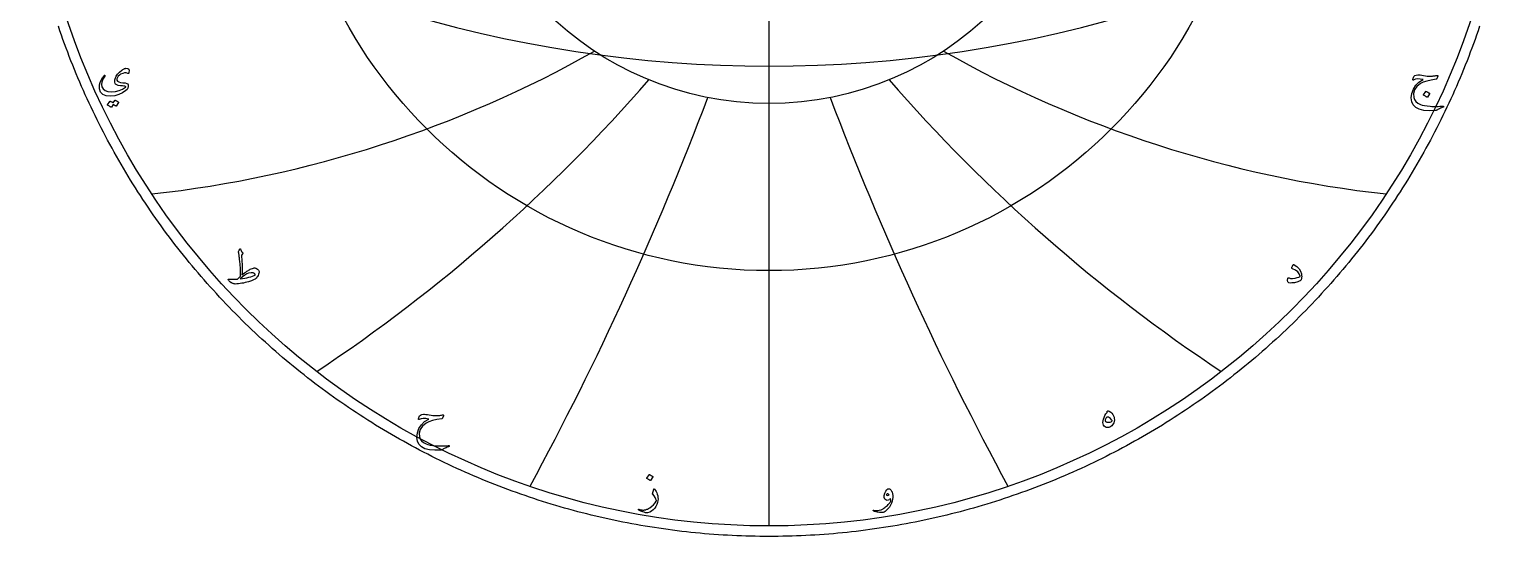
# Model space of a CAD drawing. Header units: millimetres. Extents: x -62 to 62, y -62 to 63.
# Drawn here: x -60.8 to 60.8, y -61.6 to -20 of the extents above; entities that cross this region are included whole.
import ezdxf

# ---------------------------------------------------------------- set-up
doc = ezdxf.new("R2010")
doc.units = ezdxf.units.MM
for name, color, linetype in [('CUT_OUTER', 1, 'Continuous'), ('ENGRAVE', 7, 'Continuous'), ('ENGRAVE_FINE', 8, 'Continuous'), ('TEXT', 5, 'Continuous')]:
    doc.layers.add(name, color=color, linetype=linetype)

msp = doc.modelspace()

# ---------------------------------------------------------------- linework, layer by layer
at = {"layer": 'CUT_OUTER'}
msp.add_lwpolyline([(58.3831, -19.6853), (58.2612, -20.0432), (58.1372, -20.4003), (58.0109, -20.7566), (57.8824, -21.1122), (57.7518, -21.4669), (57.619, -21.8209), (57.484, -22.174), (57.3469, -22.5263), (57.2076, -22.8778), (57.0661, -23.2284), (56.9225, -23.5781), (56.7768, -23.9269), (56.6289, -24.2748), (56.4789, -24.6218), (56.3267, -24.9679), (56.1725, -25.3131), (56.0161, -25.6573), (55.8576, -26.0005), (55.697, -26.3427), (55.5344, -26.684), (55.3696, -27.0242), (55.2027, -27.3635), (55.0338, -27.7017), (54.8628, -28.0388), (54.6897, -28.3749), (54.5146, -28.71), (54.3374, -29.0439), (54.1581, -29.3768), (53.9769, -29.7085), (53.7936, -30.0392), (53.6082, -30.3687), (53.4209, -30.6971), (53.2315, -31.0243), (53.0402, -31.3503), (52.8468, -31.6752), (52.6515, -31.9988), (52.4541, -32.3213), (52.2548, -32.6425), (52.0535, -32.9625), (51.8503, -33.2813), (51.6451, -33.5988), (51.438, -33.9151), (51.2289, -34.2301), (51.0179, -34.5438), (50.805, -34.8562), (50.5902, -35.1672), (50.3734, -35.477), (50.1548, -35.7854), (49.9343, -36.0925), (49.7119, -36.3982), (49.4876, -36.7025), (49.2615, -37.0055), (49.0335, -37.307), (48.8037, -37.6072), (48.572, -37.906), (48.3385, -38.2033), (48.1032, -38.4992), (47.866, -38.7936), (47.6271, -39.0866), (47.3864, -39.3781), (47.1439, -39.6681), (46.8996, -39.9566), (46.6535, -40.2436), (46.4057, -40.5291), (46.1562, -40.8131), (45.9049, -41.0955), (45.6519, -41.3764), (45.3971, -41.6558), (45.1407, -41.9335), (44.8825, -42.2097), (44.6227, -42.4843), (44.3612, -42.7573), (44.098, -43.0287), (43.8331, -43.2985), (43.5666, -43.5666), (43.2985, -43.8331), (43.0287, -44.098), (42.7573, -44.3612), (42.4843, -44.6227), (42.2097, -44.8825), (41.9335, -45.1407), (41.6558, -45.3971), (41.3764, -45.6519), (41.0955, -45.9049), (40.8131, -46.1562), (40.5291, -46.4057), (40.2436, -46.6535), (39.9566, -46.8996), (39.6681, -47.1439), (39.3781, -47.3864), (39.0866, -47.6271), (38.7936, -47.866), (38.4992, -48.1032), (38.2033, -48.3385), (37.906, -48.572), (37.6072, -48.8037), (37.307, -49.0335), (37.0055, -49.2615), (36.7025, -49.4876), (36.3982, -49.7119), (36.0925, -49.9343), (35.7854, -50.1548), (35.477, -50.3734), (35.1672, -50.5902), (34.8562, -50.805), (34.5438, -51.0179), (34.2301, -51.2289), (33.9151, -51.438), (33.5988, -51.6451), (33.2813, -51.8503), (32.9625, -52.0535), (32.6425, -52.2548), (32.3213, -52.4541), (31.9988, -52.6515), (31.6752, -52.8468), (31.3503, -53.0402), (31.0243, -53.2315), (30.6971, -53.4209), (30.3687, -53.6082), (30.0392, -53.7936), (29.7085, -53.9769), (29.3768, -54.1581), (29.0439, -54.3374), (28.71, -54.5146), (28.3749, -54.6897), (28.0388, -54.8628), (27.7017, -55.0338), (27.3635, -55.2027), (27.0242, -55.3696), (26.684, -55.5344), (26.3427, -55.697), (26.0005, -55.8576), (25.6573, -56.0161), (25.3131, -56.1725), (24.9679, -56.3267), (24.6218, -56.4789), (24.2748, -56.6289), (23.9269, -56.7768), (23.5781, -56.9225), (23.2284, -57.0661), (22.8778, -57.2076), (22.5263, -57.3469), (22.174, -57.484), (21.8209, -57.619), (21.4669, -57.7518), (21.1122, -57.8824), (20.7566, -58.0109), (20.4003, -58.1372), (20.0432, -58.2612), (19.6853, -58.3831), (19.3267, -58.5028), (18.9674, -58.6203), (18.6073, -58.7356), (18.2466, -58.8486), (17.8852, -58.9595), (17.5231, -59.0681), (17.1603, -59.1745), (16.7969, -59.2787), (16.4328, -59.3807), (16.0682, -59.4804), (15.7029, -59.5778), (15.3371, -59.6731), (14.9706, -59.7661), (14.6036, -59.8568), (14.2361, -59.9453), (13.868, -60.0315), (13.4994, -60.1154), (13.1303, -60.1971), (12.7606, -60.2766), (12.3906, -60.3537), (12.02, -60.4286), (11.649, -60.5012), (11.2775, -60.5716), (10.9057, -60.6396), (10.5334, -60.7054), (10.1607, -60.7689), (9.7876, -60.8301), (9.4142, -60.889), (9.0404, -60.9456), (8.6663, -61), (8.2919, -61.052), (7.9171, -61.1017), (7.542, -61.1491), (7.1667, -61.1943), (6.7911, -61.2371), (6.4152, -61.2776), (6.0391, -61.3158), (5.6627, -61.3517), (5.2862, -61.3853), (4.9094, -61.4166), (4.5325, -61.4456), (4.1554, -61.4722), (3.7781, -61.4966), (3.4007, -61.5186), (3.0232, -61.5383), (2.6455, -61.5557), (2.2678, -61.5708), (1.89, -61.5835), (1.512, -61.5939), (1.1341, -61.6021), (0.7561, -61.6079), (0.378, -61.6113), (0, -61.6125), (-0.378, -61.6113), (-0.7561, -61.6079), (-1.1341, -61.6021), (-1.512, -61.5939), (-1.89, -61.5835), (-2.2678, -61.5708), (-2.6455, -61.5557), (-3.0232, -61.5383), (-3.4007, -61.5186), (-3.7781, -61.4966), (-4.1554, -61.4722), (-4.5325, -61.4456), (-4.9094, -61.4166), (-5.2862, -61.3853), (-5.6627, -61.3517), (-6.0391, -61.3158), (-6.4152, -61.2776), (-6.7911, -61.2371), (-7.1667, -61.1943), (-7.542, -61.1491), (-7.9171, -61.1017), (-8.2919, -61.052), (-8.6663, -61), (-9.0404, -60.9456), (-9.4142, -60.889), (-9.7876, -60.8301), (-10.1607, -60.7689), (-10.5334, -60.7054), (-10.9057, -60.6396), (-11.2775, -60.5716), (-11.649, -60.5012), (-12.02, -60.4286), (-12.3906, -60.3537), (-12.7606, -60.2766), (-13.1303, -60.1971), (-13.4994, -60.1154), (-13.868, -60.0315), (-14.2361, -59.9453), (-14.6036, -59.8568), (-14.9706, -59.7661), (-15.3371, -59.6731), (-15.7029, -59.5778), (-16.0682, -59.4804), (-16.4328, -59.3807), (-16.7969, -59.2787), (-17.1603, -59.1745), (-17.5231, -59.0681), (-17.8852, -58.9595), (-18.2466, -58.8486), (-18.6073, -58.7356), (-18.9674, -58.6203), (-19.3267, -58.5028), (-19.6853, -58.3831), (-20.0432, -58.2612), (-20.4003, -58.1372), (-20.7566, -58.0109), (-21.1122, -57.8824), (-21.4669, -57.7518), (-21.8209, -57.619), (-22.174, -57.484), (-22.5263, -57.3469), (-22.8778, -57.2076), (-23.2284, -57.0661), (-23.5781, -56.9225), (-23.9269, -56.7768), (-24.2748, -56.6289), (-24.6218, -56.4789), (-24.9679, -56.3267), (-25.3131, -56.1725), (-25.6573, -56.0161), (-26.0005, -55.8576), (-26.3427, -55.697), (-26.684, -55.5344), (-27.0242, -55.3696), (-27.3635, -55.2027), (-27.7017, -55.0338), (-28.0388, -54.8628), (-28.3749, -54.6897), (-28.71, -54.5146), (-29.0439, -54.3374), (-29.3768, -54.1581), (-29.7085, -53.9769), (-30.0392, -53.7936), (-30.3687, -53.6082), (-30.6971, -53.4209), (-31.0243, -53.2315), (-31.3503, -53.0402), (-31.6752, -52.8468), (-31.9988, -52.6515), (-32.3213, -52.4541), (-32.6425, -52.2548), (-32.9625, -52.0535), (-33.2813, -51.8503), (-33.5988, -51.6451), (-33.9151, -51.438), (-34.2301, -51.2289), (-34.5438, -51.0179), (-34.8562, -50.805), (-35.1672, -50.5902), (-35.477, -50.3734), (-35.7854, -50.1548), (-36.0925, -49.9343), (-36.3982, -49.7119), (-36.7025, -49.4876), (-37.0055, -49.2615), (-37.307, -49.0335), (-37.6072, -48.8037), (-37.906, -48.572), (-38.2033, -48.3385), (-38.4992, -48.1032), (-38.7936, -47.866), (-39.0866, -47.6271), (-39.3781, -47.3864), (-39.6681, -47.1439), (-39.9566, -46.8996), (-40.2436, -46.6535), (-40.5291, -46.4057), (-40.8131, -46.1562), (-41.0955, -45.9049), (-41.3764, -45.6519), (-41.6558, -45.3971), (-41.9335, -45.1407), (-42.2097, -44.8825), (-42.4843, -44.6227), (-42.7573, -44.3612), (-43.0287, -44.098), (-43.2985, -43.8331), (-43.5666, -43.5666), (-43.8331, -43.2985), (-44.098, -43.0287), (-44.3612, -42.7573), (-44.6227, -42.4843), (-44.8825, -42.2097), (-45.1407, -41.9335), (-45.3971, -41.6558), (-45.6519, -41.3764), (-45.9049, -41.0955), (-46.1562, -40.8131), (-46.4057, -40.5291), (-46.6535, -40.2436), (-46.8996, -39.9566), (-47.1439, -39.6681), (-47.3864, -39.3781), (-47.6271, -39.0866), (-47.866, -38.7936), (-48.1032, -38.4992), (-48.3385, -38.2033), (-48.572, -37.906), (-48.8037, -37.6072), (-49.0335, -37.307), (-49.2615, -37.0055), (-49.4876, -36.7025), (-49.7119, -36.3982), (-49.9343, -36.0925), (-50.1548, -35.7854), (-50.3734, -35.477), (-50.5902, -35.1672), (-50.805, -34.8562), (-51.0179, -34.5438), (-51.2289, -34.2301), (-51.438, -33.9151), (-51.6451, -33.5988), (-51.8503, -33.2813), (-52.0535, -32.9625), (-52.2548, -32.6425), (-52.4541, -32.3213), (-52.6515, -31.9988), (-52.8468, -31.6752), (-53.0402, -31.3503), (-53.2315, -31.0243), (-53.4209, -30.6971), (-53.6082, -30.3687), (-53.7936, -30.0392), (-53.9769, -29.7085), (-54.1581, -29.3768), (-54.3374, -29.0439), (-54.5146, -28.71), (-54.6897, -28.3749), (-54.8628, -28.0388), (-55.0338, -27.7017), (-55.2027, -27.3635), (-55.3696, -27.0242), (-55.5344, -26.684), (-55.697, -26.3427), (-55.8576, -26.0005), (-56.0161, -25.6573), (-56.1725, -25.3131), (-56.3267, -24.9679), (-56.4789, -24.6218), (-56.6289, -24.2748), (-56.7768, -23.9269), (-56.9225, -23.5781), (-57.0661, -23.2284), (-57.2076, -22.8778), (-57.3469, -22.5263), (-57.484, -22.174), (-57.619, -21.8209), (-57.7518, -21.4669), (-57.8824, -21.1122), (-58.0109, -20.7566), (-58.1372, -20.4003), (-58.2612, -20.0432), (-58.3831, -19.6853)], dxfattribs=at)
at = {"layer": 'ENGRAVE'}
for points in [[(0, -60.75), (0, 60.75)], [(0, -60.75), (0, -26.0306)]]:
    msp.add_lwpolyline(points, dxfattribs=at)
for radius in [60.75, 39.7663, 26.0306]:
    msp.add_circle((0, 0), radius, dxfattribs=at)
for centre, radius, start, end in [((-61.189, 61.189), 95.2341, 276.322674, 299.468021), ((61.189, 61.189), 95.2341, 240.531979, 263.677326), ((-111.9866, 64.6555), 135.2875, 303.578009, 319.00824), ((111.9866, 64.6555), 135.2875, 220.99176, 236.421991), ((-249.2438, 66.7847), 261.0824, 331.575844, 339.290959), ((249.2438, 66.7847), 261.0824, 200.709041, 208.424156)]:
    msp.add_arc(centre, radius, start, end, dxfattribs=at)
at = {"layer": 'ENGRAVE_FINE'}
msp.add_arc((0, 82.0633), 105.0224, 234.73332, 305.26668, dxfattribs=at)
at = {"layer": 'TEXT'}
for points in [[(-52.6837, -23.5569), (-52.8077, -23.5154), (-52.9462, -23.5137), (-53.099, -23.5518), (-53.2662, -23.6297), (-53.3723, -23.7039), (-53.4607, -23.7925), (-53.5313, -23.8955), (-53.5843, -24.0129), (-53.5895, -24.0364), (-53.59, -24.0608), (-53.5857, -24.0862), (-53.5766, -24.1125), (-53.5158, -24.1945), (-53.4137, -24.2562), (-53.2705, -24.2979), (-53.0861, -24.3195), (-52.904, -24.3389), (-52.7718, -24.3741), (-52.6894, -24.4251), (-52.6568, -24.4919), (-52.6533, -24.6318), (-52.6808, -24.7564), (-52.7395, -24.8656), (-52.8293, -24.9595), (-53.1146, -25.1542), (-53.4185, -25.2977), (-53.7411, -25.3899), (-54.0824, -25.4308), (-54.4551, -25.405), (-54.7339, -25.2929), (-54.9188, -25.0946), (-55.0099, -24.81), (-55.0151, -24.6538), (-54.9926, -24.4843), (-54.9423, -24.3013), (-54.8642, -24.1049), (-54.837, -24.0503), (-54.8091, -23.9976), (-54.7805, -23.9468), (-54.7512, -23.8979), (-54.7209, -23.8507), (-54.6894, -23.805), (-54.6567, -23.7607), (-54.6228, -23.7178), (-54.6046, -23.7001), (-54.5883, -23.6929), (-54.5739, -23.6963), (-54.5615, -23.7101), (-54.5545, -23.7274), (-54.5529, -23.7446), (-54.5564, -23.7619), (-54.5653, -23.7791), (-54.7229, -24.033), (-54.8163, -24.262), (-54.8455, -24.4661), (-54.8106, -24.6452), (-54.698, -24.834), (-54.5327, -24.9671), (-54.3148, -25.0447), (-54.0441, -25.0668), (-53.6973, -25.0392), (-53.385, -24.9681), (-53.1071, -24.8534), (-52.8638, -24.695), (-52.8492, -24.6816), (-52.8437, -24.6682), (-52.8473, -24.6548), (-52.86, -24.6414), (-52.9115, -24.6165), (-53.0008, -24.5954), (-53.128, -24.5782), (-53.293, -24.5647), (-53.4609, -24.5441), (-53.589, -24.5053), (-53.6774, -24.4483), (-53.726, -24.3731), (-53.7486, -24.2847), (-53.7548, -24.1921), (-53.7447, -24.0951), (-53.7184, -23.9937), (-53.6329, -23.7947), (-53.5143, -23.6115), (-53.3627, -23.444), (-53.178, -23.2924), (-53.1289, -23.2565), (-53.0813, -23.2254), (-53.035, -23.199), (-52.9903, -23.1775), (-52.9471, -23.1605), (-52.9059, -23.1478), (-52.8667, -23.1394), (-52.8293, -23.1353), (-52.6832, -23.149), (-52.5936, -23.2129), (-52.5606, -23.3272), (-52.584, -23.4917), (-52.6018, -23.536), (-52.6243, -23.5616), (-52.6516, -23.5686), (-52.6837, -23.5569)], [(54.9505, -23.7945), (54.8585, -24.0014), (54.8501, -24.0151), (54.8403, -24.0254), (54.829, -24.0323), (54.8163, -24.0359), (54.3912, -24.103), (54.0355, -24.1853), (53.7493, -24.2831), (53.5325, -24.3961), (53.2286, -24.644), (53.0334, -24.9164), (52.9469, -25.2131), (52.9692, -25.5343), (53.0367, -25.7082), (53.1512, -25.862), (53.3126, -25.9956), (53.521, -26.1091), (53.6674, -26.1599), (53.8496, -26.2011), (54.0678, -26.2327), (54.322, -26.2548), (54.457, -26.2612), (54.5902, -26.2653), (54.7215, -26.267), (54.8508, -26.2663), (54.9778, -26.2634), (55.1018, -26.2586), (55.223, -26.2519), (55.3413, -26.2433), (55.3691, -26.2414), (55.3912, -26.2433), (55.4074, -26.249), (55.418, -26.2586), (55.4237, -26.2703), (55.4257, -26.2826), (55.4237, -26.2952), (55.418, -26.3084), (55.4138, -26.3155), (55.4089, -26.3214), (55.4033, -26.326), (55.3969, -26.3295), (55.3901, -26.3325), (55.383, -26.3357), (55.3757, -26.3392), (55.3682, -26.3429), (55.2578, -26.3781), (55.1603, -26.4148), (55.0757, -26.4528), (55.0041, -26.4924), (54.9582, -26.5209), (54.9164, -26.5451), (54.8787, -26.5649), (54.8451, -26.5805), (54.816, -26.5925), (54.7919, -26.6016), (54.7729, -26.6078), (54.7588, -26.6112), (54.2348, -26.6306), (53.7893, -26.593), (53.4223, -26.4984), (53.134, -26.3467), (52.9256, -26.1388), (52.8025, -25.8792), (52.7646, -25.5678), (52.8121, -25.2047), (52.9376, -24.839), (53.134, -24.5274), (53.4013, -24.2699), (53.7395, -24.0665), (53.4999, -24.0208), (53.2911, -24.01), (53.1129, -24.0342), (52.9653, -24.0934), (52.9524, -24.0982), (52.9404, -24.101), (52.9294, -24.102), (52.9194, -24.101), (52.911, -24.0979), (52.905, -24.0924), (52.9014, -24.0845), (52.9002, -24.0742), (52.9055, -24.0266), (52.9136, -23.9794), (52.9246, -23.9327), (52.9385, -23.8864), (52.9874, -23.7966), (53.065, -23.7303), (53.1713, -23.6874), (53.3064, -23.668), (53.3919, -23.6687), (53.499, -23.6785), (53.6276, -23.6975), (53.7778, -23.7255), (53.9327, -23.7535), (54.0757, -23.7724), (54.2068, -23.7822), (54.3258, -23.783), (54.383, -23.7804), (54.4436, -23.7767), (54.5076, -23.7718), (54.5749, -23.7657), (54.6455, -23.7582), (54.7196, -23.749), (54.7969, -23.7381), (54.8776, -23.7255), (54.9239, -23.724), (54.9514, -23.7351), (54.9603, -23.7585), (54.9505, -23.7945)], [(53.9617, -25.0361), (53.9665, -25.0313), (53.9732, -25.0284), (53.9818, -25.0275), (53.9924, -25.0284), (54.0669, -25.0586), (54.1371, -25.0955), (54.2029, -25.1391), (54.2645, -25.1894), (54.2705, -25.1971), (54.2731, -25.2047), (54.2724, -25.2124), (54.2683, -25.2201), (54.0882, -25.5113), (54.0815, -25.5183), (54.0729, -25.5199), (54.0623, -25.5163), (54.0499, -25.5075), (54.0391, -25.4998), (54.0221, -25.4883), (53.9989, -25.473), (53.9694, -25.4538), (53.9332, -25.4308), (53.8899, -25.404), (53.8393, -25.3733), (53.7816, -25.3389), (53.7739, -25.3331), (53.7701, -25.3274), (53.7701, -25.3216), (53.7739, -25.3159)], [(-53.7567, -25.7681), (-53.7519, -25.7633), (-53.7452, -25.7604), (-53.7366, -25.7594), (-53.726, -25.7604), (-53.6883, -25.7745), (-53.6518, -25.7901), (-53.6165, -25.8071), (-53.5823, -25.8256), (-53.5492, -25.8457), (-53.5167, -25.8677), (-53.485, -25.8917), (-53.454, -25.9175), (-53.448, -25.9254), (-53.4453, -25.9338), (-53.4461, -25.9427), (-53.4501, -25.952), (-53.6341, -26.2433), (-53.6391, -26.2471), (-53.6465, -26.2471), (-53.6563, -26.2433), (-53.6686, -26.2356), (-53.6769, -26.2285), (-53.6906, -26.2188), (-53.7095, -26.2065), (-53.7337, -26.1915), (-53.7634, -26.1737), (-53.7989, -26.1527), (-53.8401, -26.1287), (-53.887, -26.1015), (-54.0326, -26.3276), (-54.0393, -26.3345), (-54.048, -26.3362), (-54.0585, -26.3326), (-54.0709, -26.3237), (-54.0817, -26.3161), (-54.0987, -26.3046), (-54.122, -26.2893), (-54.1514, -26.2701), (-54.1876, -26.2471), (-54.2309, -26.2203), (-54.2815, -26.1896), (-54.3392, -26.1551), (-54.3452, -26.1494), (-54.3478, -26.1436), (-54.3471, -26.1379), (-54.343, -26.1321), (-54.1553, -25.8524), (-54.1505, -25.8476), (-54.1438, -25.8447), (-54.1351, -25.8438), (-54.1246, -25.8447), (-54.0925, -25.8551), (-54.0614, -25.8672), (-54.0312, -25.881), (-54.002, -25.8965), (-53.9737, -25.9133), (-53.9464, -25.9314), (-53.9201, -25.9507), (-53.8947, -25.9712)], [(-43.5737, -38.1861), (-43.5555, -38.1444), (-43.5392, -38.1075), (-43.5248, -38.0754), (-43.5124, -38.0481), (-43.5021, -38.0258), (-43.4942, -38.0088), (-43.4887, -37.9971), (-43.4856, -37.9906), (-43.4791, -37.9823), (-43.4712, -37.9763), (-43.4618, -37.9727), (-43.4511, -37.9715), (-43.4422, -37.9729), (-43.4348, -37.9772), (-43.4288, -37.9844), (-43.4242, -37.9945), (-43.4041, -38.0433), (-43.3859, -38.0864), (-43.3696, -38.1238), (-43.3553, -38.1554), (-43.347, -38.1693), (-43.3375, -38.1842), (-43.3269, -38.2), (-43.315, -38.2167), (-43.3017, -38.2345), (-43.2868, -38.2531), (-43.2701, -38.2728), (-43.2518, -38.2934), (-43.2403, -38.3142), (-43.2365, -38.3346), (-43.2403, -38.3545), (-43.2518, -38.3739), (-43.3246, -38.4697), (-43.3344, -38.4852), (-43.3409, -38.5013), (-43.344, -38.5178), (-43.3438, -38.5348), (-43.3064, -38.9566), (-43.2824, -39.2984), (-43.2719, -39.5602), (-43.2748, -39.742), (-43.2787, -39.8099), (-43.2829, -39.8718), (-43.2874, -39.9277), (-43.292, -39.9777), (-43.2969, -40.0219), (-43.3021, -40.0605), (-43.3075, -40.0937), (-43.3131, -40.1214), (-43.1985, -40.0337), (-43.0923, -39.9547), (-42.9944, -39.8842), (-42.905, -39.8225), (-42.8241, -39.769), (-42.7522, -39.7238), (-42.689, -39.6866), (-42.6348, -39.6577), (-42.5383, -39.6146), (-42.448, -39.581), (-42.3639, -39.5571), (-42.2861, -39.5427), (-42.2449, -39.5415), (-42.2017, -39.5494), (-42.1567, -39.5664), (-42.1098, -39.5925), (-42.0168, -39.6584), (-41.9488, -39.7219), (-41.9057, -39.7829), (-41.8875, -39.8416), (-41.8887, -39.907), (-41.9038, -39.9805), (-41.9328, -40.0622), (-41.9756, -40.152), (-42.0235, -40.2404), (-42.0676, -40.3139), (-42.1079, -40.3726), (-42.1443, -40.4165), (-42.219, -40.4718), (-42.3474, -40.5343), (-42.5294, -40.604), (-42.7651, -40.6809), (-42.8965, -40.719), (-43.03, -40.7527), (-43.1657, -40.7822), (-43.3035, -40.8073), (-43.443, -40.8284), (-43.5838, -40.8457), (-43.7257, -40.8591), (-43.8688, -40.8687), (-43.9211, -40.8581), (-43.9708, -40.8457), (-44.0179, -40.8313), (-44.0623, -40.815), (-44.1046, -40.7968), (-44.1452, -40.7767), (-44.1841, -40.7547), (-44.2213, -40.7307), (-44.2867, -40.6828), (-44.3411, -40.6349), (-44.3845, -40.587), (-44.4168, -40.5391), (-44.4345, -40.4993), (-44.4379, -40.472), (-44.4269, -40.4572), (-44.4015, -40.4548), (-44.3297, -40.4633), (-44.2525, -40.4696), (-44.1697, -40.4738), (-44.0815, -40.4759), (-43.9877, -40.4757), (-43.8884, -40.4735), (-43.7836, -40.469), (-43.6733, -40.4624), (-43.4204, -40.2133), (-43.4157, -40.1132), (-43.4132, -40.0122), (-43.4129, -39.9101), (-43.4147, -39.8071), (-43.4184, -39.7029), (-43.4238, -39.5973), (-43.4308, -39.4902), (-43.4396, -39.3817), (-43.4494, -39.2743), (-43.4597, -39.1705), (-43.4705, -39.0703), (-43.4817, -38.9736), (-43.493, -38.8803), (-43.5038, -38.7901), (-43.5141, -38.7031), (-43.5239, -38.6191), (-43.5331, -38.5414), (-43.5416, -38.473), (-43.5494, -38.414), (-43.5565, -38.3643), (-43.5628, -38.3237), (-43.5684, -38.2919), (-43.5733, -38.2691), (-43.5775, -38.2551), (-43.5802, -38.2393), (-43.5804, -38.2225), (-43.5782, -38.2048), (-43.5737, -38.1861)], [(-42.7536, -39.9796), (-42.9019, -40.0411), (-43.0669, -40.1377), (-43.2487, -40.2692), (-43.4472, -40.4356), (-43.2548, -40.4118), (-43.0722, -40.3824), (-42.8993, -40.3476), (-42.7363, -40.3072), (-42.5834, -40.2618), (-42.4408, -40.2119), (-42.3085, -40.1574), (-42.1864, -40.0984), (-42.2693, -39.9961), (-42.3914, -39.9422), (-42.5529, -39.9367), (-42.7536, -39.9796)], [(42.9529, -39.5274), (42.9681, -39.4817), (42.9831, -39.4407), (42.9978, -39.4041), (43.0123, -39.3722), (43.0263, -39.3445), (43.0396, -39.3209), (43.0522, -39.3014), (43.064, -39.2859), (43.0825, -39.2711), (43.1033, -39.2649), (43.1265, -39.2673), (43.1521, -39.2783), (43.379, -39.4304), (43.5536, -39.6069), (43.676, -39.8078), (43.7461, -40.0332), (43.756, -40.0977), (43.7624, -40.1607), (43.7656, -40.2222), (43.7653, -40.2823), (43.7615, -40.3405), (43.7538, -40.3963), (43.7423, -40.4497), (43.727, -40.5008), (43.7133, -40.5281), (43.6954, -40.5525), (43.6731, -40.5741), (43.6465, -40.5927), (43.555, -40.6375), (43.4606, -40.6761), (43.3634, -40.7084), (43.2633, -40.7345), (43.1608, -40.7549), (43.0563, -40.77), (42.95, -40.7798), (42.8417, -40.7844), (42.7134, -40.7628), (42.6348, -40.6905), (42.6061, -40.5673), (42.6271, -40.3935), (42.6343, -40.3745), (42.6444, -40.3599), (42.6573, -40.3496), (42.6731, -40.3436), (42.6868, -40.3453), (42.7009, -40.3503), (42.7155, -40.3587), (42.7306, -40.3705), (42.7773, -40.3956), (42.8408, -40.4097), (42.921, -40.4129), (43.018, -40.405), (43.2286, -40.3743), (43.4003, -40.3398), (43.5332, -40.3015), (43.6273, -40.2593), (43.6321, -40.2536), (43.635, -40.244), (43.636, -40.2306), (43.635, -40.2133), (43.5701, -40.0323), (43.4444, -39.8723), (43.2578, -39.7334), (43.0104, -39.6155), (42.978, -39.5985), (42.9577, -39.5781), (42.9493, -39.5544), (42.9529, -39.5274)], [(-26.7432, -51.6969), (-26.8352, -51.9038), (-26.8436, -51.9175), (-26.8534, -51.9278), (-26.8647, -51.9347), (-26.8774, -51.9383), (-27.3025, -52.0054), (-27.6582, -52.0878), (-27.9444, -52.1855), (-28.1612, -52.2985), (-28.4651, -52.5464), (-28.6603, -52.8188), (-28.7468, -53.1155), (-28.7245, -53.4367), (-28.657, -53.6106), (-28.5425, -53.7644), (-28.381, -53.898), (-28.1727, -54.0115), (-28.0263, -54.0623), (-27.844, -54.1035), (-27.6258, -54.1351), (-27.3717, -54.1572), (-27.2366, -54.1636), (-27.1035, -54.1677), (-26.9722, -54.1694), (-26.8429, -54.1687), (-26.7159, -54.1658), (-26.5919, -54.161), (-26.4707, -54.1543), (-26.3523, -54.1457), (-26.3246, -54.1438), (-26.3025, -54.1457), (-26.2862, -54.1514), (-26.2757, -54.161), (-26.2699, -54.1727), (-26.268, -54.185), (-26.2699, -54.1977), (-26.2757, -54.2108), (-26.2799, -54.2179), (-26.2848, -54.2238), (-26.2904, -54.2284), (-26.2968, -54.2319), (-26.3036, -54.2349), (-26.3107, -54.2381), (-26.318, -54.2416), (-26.3255, -54.2453), (-26.4359, -54.2805), (-26.5334, -54.3172), (-26.618, -54.3553), (-26.6896, -54.3948), (-26.7354, -54.4233), (-26.7772, -54.4475), (-26.815, -54.4673), (-26.8486, -54.4829), (-26.8777, -54.4949), (-26.9018, -54.504), (-26.9208, -54.5102), (-26.9348, -54.5136), (-27.4589, -54.533), (-27.9044, -54.4954), (-28.2713, -54.4008), (-28.5597, -54.2491), (-28.7681, -54.0412), (-28.8912, -53.7816), (-28.9291, -53.4702), (-28.8816, -53.1071), (-28.7561, -52.7414), (-28.5597, -52.4298), (-28.2924, -52.1723), (-27.9542, -51.969), (-28.1937, -51.9232), (-28.4026, -51.9124), (-28.5808, -51.9366), (-28.7283, -51.9958), (-28.7413, -52.0006), (-28.7532, -52.0034), (-28.7643, -52.0044), (-28.7743, -52.0034), (-28.7827, -52.0003), (-28.7887, -51.9948), (-28.7923, -51.9869), (-28.7935, -51.9766), (-28.7882, -51.929), (-28.7801, -51.8818), (-28.7691, -51.8351), (-28.7552, -51.7888), (-28.7063, -51.699), (-28.6287, -51.6327), (-28.5224, -51.5898), (-28.3873, -51.5704), (-28.3018, -51.5711), (-28.1947, -51.5809), (-28.0661, -51.5999), (-27.9159, -51.6279), (-27.7609, -51.6559), (-27.6179, -51.6748), (-27.4869, -51.6847), (-27.3679, -51.6854), (-27.3106, -51.6829), (-27.25, -51.6791), (-27.1861, -51.6742), (-27.1188, -51.6681), (-27.0481, -51.6606), (-26.9741, -51.6514), (-26.8968, -51.6405), (-26.816, -51.6279), (-26.7698, -51.6264), (-26.7423, -51.6375), (-26.7334, -51.6609), (-26.7432, -51.6969)], [(27.8009, -51.3136), (27.8337, -51.2986), (27.8709, -51.2954), (27.9123, -51.3043), (27.9581, -51.3251), (28.0718, -51.4013), (28.1679, -51.488), (28.2462, -51.5853), (28.3068, -51.693), (28.3487, -51.8054), (28.371, -51.9201), (28.3736, -52.0372), (28.3566, -52.1567), (28.3257, -52.2657), (28.2828, -52.3627), (28.228, -52.4477), (28.1612, -52.5208), (28.0857, -52.5795), (28.005, -52.6214), (27.919, -52.6465), (27.8278, -52.6549), (27.7085, -52.6463), (27.6112, -52.6128), (27.536, -52.5543), (27.4829, -52.471), (27.451, -52.3697), (27.4397, -52.2535), (27.4491, -52.1225), (27.479, -51.9766), (27.5276, -51.8252), (27.593, -51.6815), (27.6752, -51.5455), (27.7741, -51.4171), (27.7775, -51.4111), (27.7799, -51.4008), (27.7813, -51.3862), (27.7818, -51.3673), (27.783, -51.3467), (27.7866, -51.3309), (27.7925, -51.3199), (27.8009, -51.3136)], [(28.165, -52.1376), (28.181, -52.1175), (28.1832, -52.0916), (28.1715, -52.06), (28.1458, -52.0226), (28.057, -51.9258), (27.9705, -51.8578), (27.8864, -51.8185), (27.8048, -51.808), (27.766, -51.8149), (27.73, -51.8358), (27.697, -51.8705), (27.6668, -51.9191), (27.6426, -51.9716), (27.6275, -52.0178), (27.6215, -52.0578), (27.6246, -52.0916), (27.6515, -52.1536), (27.6975, -52.1979), (27.7626, -52.2245), (27.8469, -52.2334), (27.9401, -52.2274), (28.0242, -52.2094), (28.0991, -52.1795), (28.165, -52.1376)], [(-9.8587, -56.5374), (-9.8539, -56.5326), (-9.8472, -56.5297), (-9.8386, -56.5288), (-9.828, -56.5297), (-9.7535, -56.5599), (-9.6834, -56.5968), (-9.6175, -56.6404), (-9.5559, -56.6907), (-9.5499, -56.6984), (-9.5473, -56.706), (-9.548, -56.7137), (-9.5521, -56.7214), (-9.7322, -57.0126), (-9.7389, -57.0196), (-9.7475, -57.0212), (-9.7581, -57.0176), (-9.7705, -57.0088), (-9.7813, -57.0011), (-9.7983, -56.9896), (-9.8216, -56.9743), (-9.851, -56.9551), (-9.8872, -56.9321), (-9.9305, -56.9053), (-9.9811, -56.8747), (-10.0388, -56.8402), (-10.0465, -56.8344), (-10.0503, -56.8287), (-10.0503, -56.8229), (-10.0465, -56.8172)], [(-9.4678, -57.7292), (-9.4656, -57.7223), (-9.463, -57.7168), (-9.4599, -57.7127), (-9.4563, -57.7101), (-9.4455, -57.7091), (-9.4323, -57.7139), (-9.4168, -57.7245), (-9.3988, -57.7407), (-9.3289, -57.8239), (-9.2685, -57.9199), (-9.2177, -58.0289), (-9.1765, -58.1508), (-9.1444, -58.282), (-9.1248, -58.4114), (-9.1176, -58.5388), (-9.1229, -58.6643), (-9.1569, -58.8296), (-9.2129, -58.9881), (-9.291, -59.14), (-9.3911, -59.2851), (-9.5109, -59.4166), (-9.6479, -59.5237), (-9.8022, -59.6063), (-9.9737, -59.6645), (-10.0196, -59.6744), (-10.0656, -59.677), (-10.1116, -59.6724), (-10.1576, -59.6607), (-10.2636, -59.6237), (-10.3593, -59.5893), (-10.4447, -59.5576), (-10.5197, -59.5285), (-10.5843, -59.502), (-10.6381, -59.4782), (-10.6811, -59.457), (-10.7133, -59.4384), (-10.72, -59.4327), (-10.7248, -59.4269), (-10.7276, -59.4212), (-10.7286, -59.4154), (-10.7279, -59.408), (-10.7257, -59.4011), (-10.7221, -59.3946), (-10.7171, -59.3886), (-10.7106, -59.3841), (-10.7027, -59.3819), (-10.6934, -59.3821), (-10.6826, -59.3848), (-10.617, -59.4024), (-10.5542, -59.4169), (-10.4944, -59.4283), (-10.4374, -59.4365), (-10.3827, -59.4417), (-10.3301, -59.4437), (-10.2793, -59.4426), (-10.2304, -59.4384), (-10.1817, -59.4306), (-10.1313, -59.4188), (-10.0792, -59.4029), (-10.0254, -59.3829), (-9.9699, -59.3586), (-9.9128, -59.3297), (-9.854, -59.2963), (-9.7935, -59.2583), (-9.6237, -59.1362), (-9.4783, -59.0035), (-9.3574, -58.8602), (-9.2609, -58.7065), (-9.2546, -58.694), (-9.2513, -58.6796), (-9.2508, -58.6634), (-9.2532, -58.6452), (-9.2934, -58.5376), (-9.3567, -58.4181), (-9.4429, -58.2866), (-9.5521, -58.1431), (-9.5569, -58.134), (-9.5598, -58.1259), (-9.5607, -58.1187), (-9.5598, -58.1125)], [(9.5272, -58.055), (9.5971, -57.8926), (9.6728, -57.7771), (9.7543, -57.7086), (9.8414, -57.6871), (9.896, -57.6967), (9.9487, -57.7254), (9.9995, -57.7733), (10.0484, -57.8404), (10.0719, -57.8792), (10.0925, -57.9189), (10.1102, -57.9597), (10.125, -58.0013), (10.1377, -58.0442), (10.149, -58.0885), (10.1588, -58.1343), (10.1672, -58.1815), (10.1751, -58.2866), (10.1681, -58.4104), (10.1463, -58.5529), (10.1097, -58.7141), (10.0556, -58.8811), (9.9813, -59.0408), (9.8869, -59.1934), (9.7725, -59.3388), (9.6525, -59.4655), (9.5454, -59.5582), (9.4513, -59.6169), (9.3701, -59.6415), (9.2872, -59.6459), (9.1919, -59.6435), (9.0841, -59.6344), (8.9639, -59.6185), (8.9029, -59.6086), (8.8465, -59.5979), (8.7946, -59.5866), (8.7473, -59.5745), (8.7043, -59.5621), (8.6654, -59.55), (8.6306, -59.5382), (8.5998, -59.5266), (8.5816, -59.5165), (8.5691, -59.5055), (8.5624, -59.4935), (8.5615, -59.4806), (8.5675, -59.4677), (8.5778, -59.4595), (8.5924, -59.4562), (8.6113, -59.4576), (8.7591, -59.472), (8.9035, -59.4729), (9.0446, -59.4605), (9.1823, -59.4346), (9.2248, -59.4214), (9.2719, -59.4011), (9.3235, -59.3735), (9.3797, -59.3388), (9.4404, -59.2969), (9.5056, -59.2478), (9.5755, -59.1915), (9.6498, -59.128), (9.7226, -59.0624), (9.7878, -58.9996), (9.8453, -58.9398), (9.8951, -58.8828), (9.937, -58.8284), (9.9708, -58.7764), (9.9964, -58.7268), (10.0139, -58.6796), (10.0038, -58.6083), (9.9928, -58.5551), (9.9808, -58.5201), (9.9679, -58.5034), (9.8901, -58.5951), (9.8022, -58.6442), (9.7042, -58.6507), (9.5962, -58.6145), (9.5071, -58.5364), (9.4659, -58.4171), (9.4726, -58.2567), (9.5272, -58.055)], [(9.8759, -58.1968), (9.8194, -58.1283), (9.761, -58.1029), (9.7006, -58.1206), (9.6383, -58.1815), (9.6891, -58.2226), (9.7456, -58.2389), (9.8079, -58.2303), (9.8759, -58.1968)]]:
    msp.add_lwpolyline(points, close=True, dxfattribs=at)

doc.saveas('drawing.dxf')
